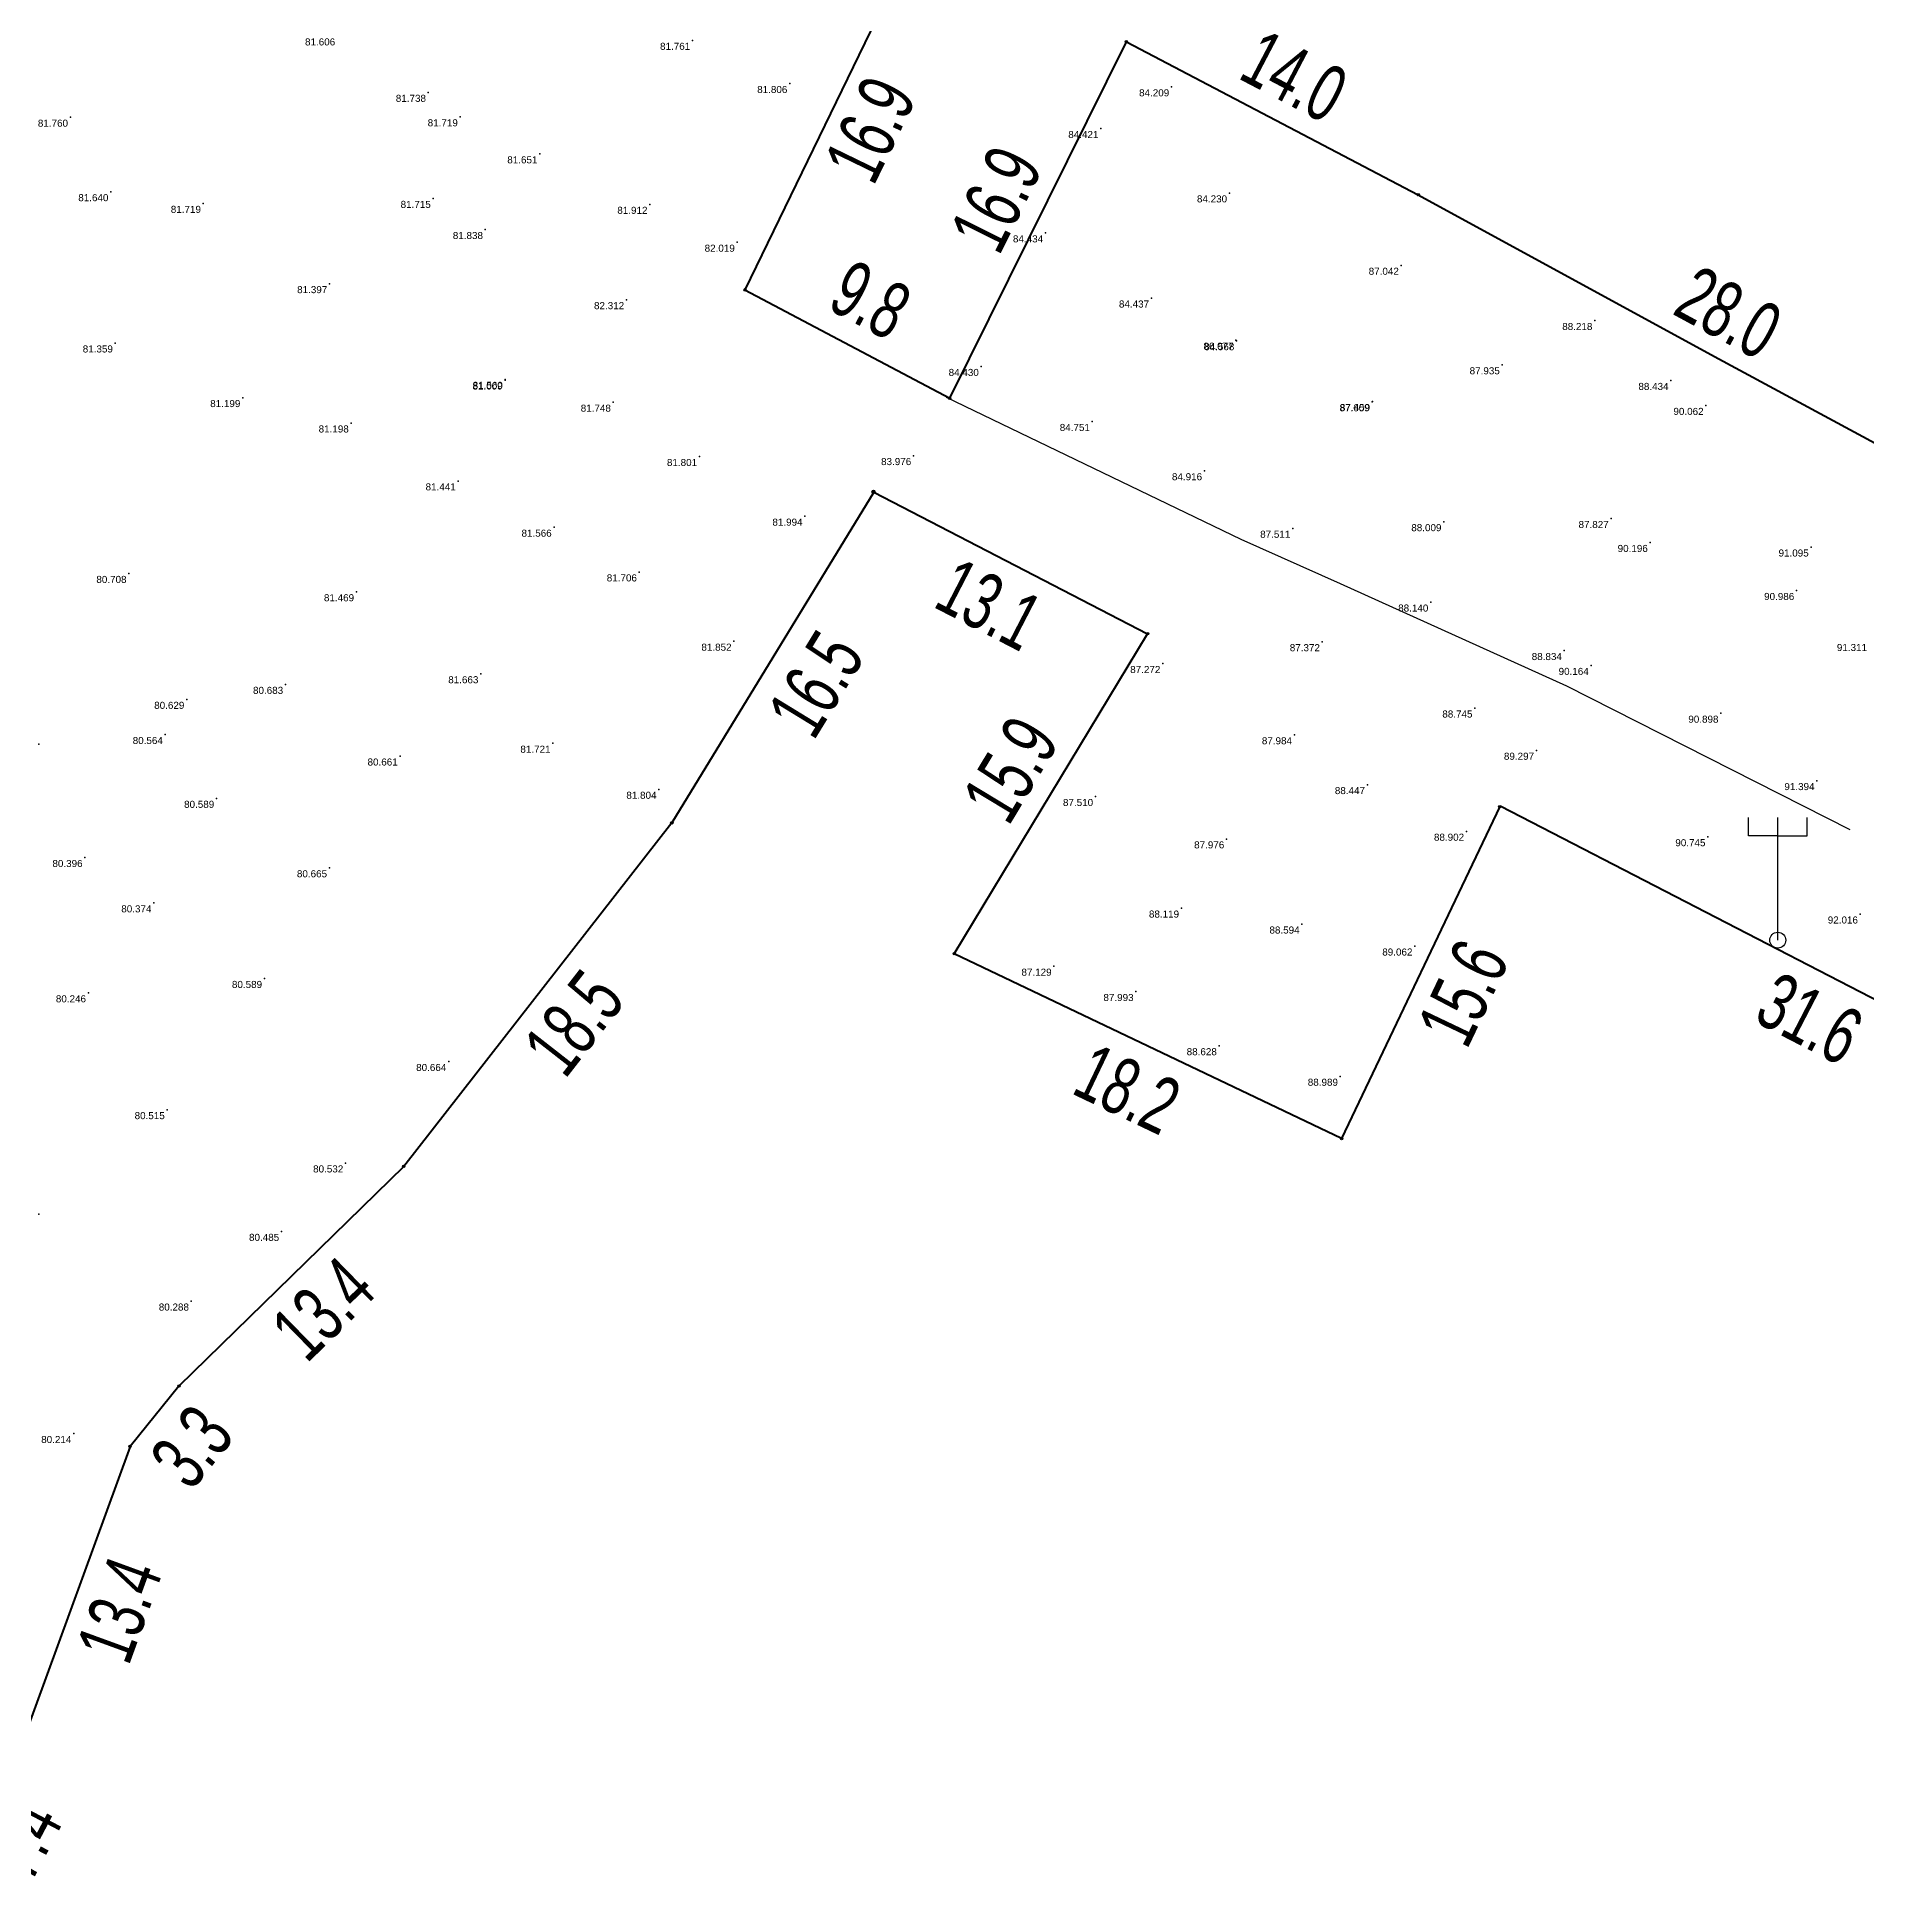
# Model space of a CAD drawing. Header units: millimetres. Extents: x 706139 to 707011, y 753722 to 954403.
# Drawn here: x 706868.5 to 706946.3, y 953808.4 to 953887.4 of the extents above; entities that cross this region are included whole.
import ezdxf
from ezdxf.enums import TextEntityAlignment as Align

# ---------------------------------------------------------------- set-up
doc = ezdxf.new("R2010")
doc.units = ezdxf.units.MM
doc.linetypes.add('SOLID_LINE', pattern=[0])
doc.layers.add('BD', color=1, linetype='Continuous', lineweight=40)
doc.layers.add('BD SYMBOL', color=7, linetype='Continuous', lineweight=30)
for name, color, linetype in [('dim', 7, 'Continuous'), ('EP SYMBOL', 7, 'Continuous'), ('Height', 7, 'Continuous'), ('RD', 5, 'Continuous')]:
    doc.layers.add(name, color=color, linetype=linetype)
doc.styles.add('DIM', font='ARIALN.TTF', dxfattribs={"width": 0.8, "height": 2.4})
doc.styles.get("Standard").update_dxf_attribs({"font": 'arial.ttf'})
doc.dimstyles.get("Standard").update_dxf_attribs({"dimtxt": 0.18, "dimasz": 0.18, "dimexe": 0.18, "dimexo": 0.0625, "dimgap": 0.09, "dimtad": 0, "dimtih": 1, "dimtoh": 1, "dimdec": 4, "dimzin": 0, "dimdsep": 46, "dimtxsty": 'Standard', "dimcen": 0.09, "dimadec": 0, "dimazin": 0, "dimtfac": 1, "dimtdec": 4, "dimtofl": 0, "dimtmove": 0, "dimatfit": 3, "dimfxl": 1, "dimtolj": 1, "dimtzin": 0, "dimarcsym": 0})

# ---------------------------------------------------------------- blocks, each defined once
blk = doc.blocks.new('BD')
at = {"linetype": 'ByBlock'}
for p, q in [((-0.037, -0.034), (0.037, 0.034)), ((-0.035, 0.035), (0.035, -0.035))]:
    blk.add_line(p, q, dxfattribs=at)
blk.add_circle((0, 0), 0.05)
blk.add_point((0, 0))
blk = doc.blocks.new('EP')
at = {"color": 6}
for p, q in [((-0.415, 1.477), (-0.415, 1.736)), ((0, 1.477), (0, 1.736)), ((0.415, 1.477), (0.415, 1.736)), ((0, 1.477), (-0.415, 1.477)), ((0, 0), (0, 1.477)), ((0, 1.477), (0.415, 1.477))]:
    blk.add_line(p, q, dxfattribs=at)
blk.add_circle((0, 0), 0.113, dxfattribs=at)
blk = doc.blocks.new('*D378')
at = {"layer": 'Defpoints', "color": 0, "transparency": 16777216}
for p in [(708116.678, 953783.736), (708118.394, 953782.833), (708113.251, 953777.228)]:
    blk.add_point(p, dxfattribs=at)
at = {"layer": 'dim', "color": 0, "transparency": 16777216, "insert": (708116.68, 953779.579), "char_height": 2.4, "attachment_point": 5, "rotation": 62.22949, "style": 'DIM'}
blk.add_mtext('\\A1;7.4', dxfattribs=at)
blk = doc.blocks.new('*D379')
at = {"layer": 'Defpoints', "color": 0, "transparency": 16777216}
for p in [(708121.253, 953796.278), (708123.098, 953795.605), (708116.678, 953783.736)]:
    blk.add_point(p, dxfattribs=at)
at = {"layer": 'dim', "color": 0, "transparency": 16777216, "insert": (708120.81, 953789.334), "char_height": 2.4, "attachment_point": 5, "rotation": 69.95933, "style": 'DIM'}
blk.add_mtext('\\A1;13.4', dxfattribs=at)
blk = doc.blocks.new('*D380')
at = {"layer": 'Defpoints', "color": 0, "transparency": 16777216}
for p in [(708123.331, 953798.847), (708124.926, 953797.557), (708121.253, 953796.278)]:
    blk.add_point(p, dxfattribs=at)
at = {"layer": 'dim', "color": 0, "transparency": 16777216, "insert": (708123.887, 953796.272), "char_height": 2.4, "attachment_point": 5, "rotation": 51.03147, "style": 'DIM'}
blk.add_mtext('\\A1;3.3', dxfattribs=at)
blk = doc.blocks.new('*D381')
at = {"layer": 'Defpoints', "color": 0, "transparency": 16777216}
for p in [(708132.887, 953808.178), (708134.245, 953806.787), (708123.331, 953798.847)]:
    blk.add_point(p, dxfattribs=at)
at = {"layer": 'dim', "color": 0, "transparency": 16777216, "insert": (708129.467, 953802.121), "char_height": 2.4, "attachment_point": 5, "rotation": 44.31747, "style": 'DIM'}
blk.add_mtext('\\A1;13.4', dxfattribs=at)
blk = doc.blocks.new('*D382')
at = {"layer": 'Defpoints', "color": 0, "transparency": 16777216}
for p in [(708144.275, 953822.772), (708145.819, 953821.567), (708132.887, 953808.178)]:
    blk.add_point(p, dxfattribs=at)
at = {"layer": 'dim', "color": 0, "transparency": 16777216, "insert": (708140.125, 953814.27), "char_height": 2.4, "attachment_point": 5, "rotation": 52.03435, "style": 'DIM'}
blk.add_mtext('\\A1;18.5', dxfattribs=at)
blk = doc.blocks.new('*D383')
at = {"layer": 'Defpoints', "color": 0, "transparency": 16777216}
for p in [(708152.869, 953836.818), (708154.712, 953835.691), (708144.275, 953822.772)]:
    blk.add_point(p, dxfattribs=at)
at = {"layer": 'dim', "color": 0, "transparency": 16777216, "insert": (708150.415, 953828.668), "char_height": 2.4, "attachment_point": 5, "rotation": 58.53975, "style": 'DIM'}
blk.add_mtext('\\A1;16.5', dxfattribs=at)
blk = doc.blocks.new('*D384')
at = {"layer": 'Defpoints', "color": 0, "transparency": 16777216}
for p in [(708152.869, 953836.818), (708164.5, 953830.808), (708163.587, 953829.042)]:
    blk.add_point(p, dxfattribs=at)
at = {"layer": 'dim', "color": 0, "transparency": 16777216, "insert": (708157.771, 953832.047), "char_height": 2.4, "attachment_point": 5, "rotation": 332.67358, "style": 'DIM'}
blk.add_mtext('\\A1;13.1', dxfattribs=at)
blk = doc.blocks.new('*D385')
at = {"layer": 'Defpoints', "color": 0, "transparency": 16777216}
for p in [(708164.5, 953830.808), (708154.577, 953818.242), (708156.284, 953817.21)]:
    blk.add_point(p, dxfattribs=at)
at = {"layer": 'dim', "color": 0, "transparency": 16777216, "insert": (708158.685, 953825.041), "char_height": 2.4, "attachment_point": 5, "rotation": 58.85936, "style": 'DIM'}
blk.add_mtext('\\A1;15.9', dxfattribs=at)
blk = doc.blocks.new('*D386')
at = {"layer": 'Defpoints', "color": 0, "transparency": 16777216}
for p in [(708156.284, 953817.21), (708172.748, 953809.357), (708171.874, 953807.525)]:
    blk.add_point(p, dxfattribs=at)
at = {"layer": 'dim', "color": 0, "transparency": 16777216, "insert": (708163.642, 953811.452), "char_height": 2.4, "attachment_point": 5, "rotation": 334.49979, "style": 'DIM'}
blk.add_mtext('\\A1;18.2', dxfattribs=at)
blk = doc.blocks.new('*D387')
at = {"layer": 'Defpoints', "color": 0, "transparency": 16777216}
for p in [(708179.468, 953823.463), (708181.283, 953822.599), (708172.748, 953809.357)]:
    blk.add_point(p, dxfattribs=at)
at = {"layer": 'dim', "color": 0, "transparency": 16777216, "insert": (708177.923, 953815.546), "char_height": 2.4, "attachment_point": 5, "rotation": 64.5272, "style": 'DIM'}
blk.add_mtext('\\A1;15.6', dxfattribs=at)
blk = doc.blocks.new('*D388')
at = {"layer": 'Defpoints', "color": 0, "transparency": 16777216}
for p in [(708179.518, 953823.488), (708207.599, 953808.947), (708206.682, 953807.178)]:
    blk.add_point(p, dxfattribs=at)
at = {"layer": 'dim', "color": 0, "transparency": 16777216, "insert": (708192.642, 953814.448), "char_height": 2.4, "attachment_point": 5, "rotation": 332.62382, "style": 'DIM'}
blk.add_mtext('\\A1;31.6', dxfattribs=at)
blk = doc.blocks.new('*D393')
at = {"layer": 'Defpoints', "color": 0, "transparency": 16777216}
for p in [(708176.899, 953851.112), (708176.004, 953849.461), (708200.592, 953836.125)]:
    blk.add_point(p, dxfattribs=at)
at = {"layer": 'dim', "color": 0, "transparency": 16777216, "insert": (708189.193, 953844.444), "char_height": 2.4, "attachment_point": 5, "rotation": 331.52555, "style": 'DIM'}
blk.add_mtext('\\A1;28.0', dxfattribs=at)
blk = doc.blocks.new('*D394')
at = {"layer": 'Defpoints', "color": 0, "transparency": 16777216}
for p in [(708164.537, 953857.739), (708163.606, 953855.964), (708176.004, 953849.461)]:
    blk.add_point(p, dxfattribs=at)
at = {"layer": 'dim', "color": 0, "transparency": 16777216, "insert": (708170.736, 953854.487), "char_height": 2.4, "attachment_point": 5, "rotation": 332.32209, "style": 'DIM'}
blk.add_mtext('\\A1;14.0', dxfattribs=at)
blk = doc.blocks.new('*D395')
at = {"layer": 'Defpoints', "color": 0, "transparency": 16777216}
for p in [(708163.606, 953855.964), (708154.322, 953841.695), (708156.094, 953840.816)]:
    blk.add_point(p, dxfattribs=at)
at = {"layer": 'dim', "color": 0, "transparency": 16777216, "insert": (708158.078, 953849.269), "char_height": 2.4, "attachment_point": 5, "rotation": 63.62286, "style": 'DIM'}
blk.add_mtext('\\A1;16.9', dxfattribs=at)
blk = doc.blocks.new('*D396')
at = {"layer": 'Defpoints', "color": 0, "transparency": 16777216}
for p in [(708147.388, 953845.42), (708157.08, 953842.682), (708156.094, 953840.816)]:
    blk.add_point(p, dxfattribs=at)
at = {"layer": 'dim', "color": 0, "transparency": 16777216, "insert": (708152.727, 953844.984), "char_height": 2.4, "attachment_point": 5, "rotation": 332.12874, "style": 'DIM'}
blk.add_mtext('\\A1;9.8', dxfattribs=at)
blk = doc.blocks.new('*D397')
at = {"layer": 'Defpoints', "color": 0, "transparency": 16777216}
for p in [(708154.781, 953860.643), (708156.42, 953859.847), (708147.388, 953845.42)]:
    blk.add_point(p, dxfattribs=at)
at = {"layer": 'dim', "color": 0, "transparency": 16777216, "insert": (708152.723, 953852.236), "char_height": 2.4, "attachment_point": 5, "rotation": 64.09662, "style": 'DIM'}
blk.add_mtext('\\A1;16.9', dxfattribs=at)
blk = doc.blocks.new('FGHFGH')
at = {"layer": 'BD'}
for p, q in [((708154.78074, 953860.6432), (708147.38774, 953845.4202)), ((708156.09374, 953840.8162), (708163.60574, 953855.9642)), ((708163.60574, 953855.9642), (708176.00374, 953849.4612)), ((708176.00374, 953849.4612), (708188.60174, 953842.5842)), ((708147.38774, 953845.4202), (708156.09374, 953840.8162)), ((708188.60174, 953842.5842), (708200.59174, 953836.1252)), ((708152.86874, 953836.8182), (708144.27474, 953822.7722)), ((708152.86874, 953836.8182), (708164.49974, 953830.8082)), ((708156.28374, 953817.2102), (708164.49974, 953830.8082)), ((708179.46774, 953823.4632), (708172.74774, 953809.3572)), ((708179.51774, 953823.4882), (708196.09774, 953814.9232)), ((708144.27474, 953822.7722), (708132.88674, 953808.1782)), ((708172.74774, 953809.3572), (708156.28374, 953817.2102)), ((708132.88674, 953808.1782), (708123.33074, 953798.8472)), ((708123.33074, 953798.8472), (708121.25274, 953796.2782)), ((708121.25274, 953796.2782), (708116.67774, 953783.7362))]:
    blk.add_line(p, q, dxfattribs=at)
at = {"layer": 'RD'}
for p, q in [((708155.94574, 953840.8562), (708168.46874, 953834.8312)), ((708168.46874, 953834.8312), (708172.68574, 953832.9412)), ((708172.68574, 953832.9412), (708182.31074, 953828.6012)), ((708182.31074, 953828.6012), (708194.34374, 953822.4962))]:
    blk.add_line(p, q, dxfattribs=at)
at = {"layer": 'BD SYMBOL'}
for p in [(708163.60574, 953855.9642, 84.302), (708176.00374, 953849.4612, 85.442), (708147.38774, 953845.4202, 82.499), (708156.09374, 953840.8162, 83.97), (708152.82774, 953836.8242, 84.688), (708152.85274, 953836.8542, 84.556), (708152.86874, 953836.8182, 83.953), (708164.49974, 953830.8082, 86.138), (708179.46774, 953823.4632, 89.146), (708144.27474, 953822.7722, 81.675), (708144.28874, 953822.7802, 81.696), (708156.28374, 953817.2102, 88.173), (708172.74774, 953809.3572, 90.589), (708132.88674, 953808.1782, 82.01), (708123.33074, 953798.8472, 81.731), (708121.25274, 953796.2782, 81.67)]:
    blk.add_blockref('BD', p, dxfattribs=at)
at = {"layer": 'EP SYMBOL', "xscale": 3, "yscale": 3, "zscale": 3}
blk.add_blockref('EP', (708191.28574, 953817.7892, 91.666), dxfattribs=at)
at = {"layer": 'dim'}
for p1, p2, distance, picture, middle in [((708147.38774, 953845.4202), (708154.78074, 953860.6432), -1.82211, '*D397', (708152.72328, 953852.23571)), ((708176.00374, 953849.4612), (708163.60574, 953855.9642), -2.00408, '*D394', (708170.73564, 953854.48747)), ((708163.60574, 953855.9642), (708156.09374, 953840.8162), -1.97731, '*D395', (708158.07829, 953849.26868)), ((708200.59174, 953836.1252), (708176.00374, 953849.4612), -1.87767, '*D393', (708189.19295, 953844.44373)), ((708147.38774, 953845.4202), (708156.09374, 953840.8162), 2.11076, '*D396', (708152.72749, 953844.98412)), ((708144.27474, 953822.7722), (708152.86874, 953836.8182), -2.16059, '*D383', (708150.41473, 953828.66758)), ((708152.86874, 953836.8182), (708164.49974, 953830.8082), -1.98852, '*D384', (708157.77139, 953832.04659)), ((708164.49974, 953830.8082), (708156.28374, 953817.2102), -1.99441, '*D385', (708158.68473, 953825.04059)), ((708172.74774, 953809.3572), (708179.46774, 953823.4632), -2.0102, '*D387', (708177.92253, 953815.54565)), ((708179.51774, 953823.4882), (708207.59874, 953808.9472), -1.99269, '*D388', (708192.64194, 953814.44819)), ((708132.88674, 953808.1782), (708144.27474, 953822.7722), -1.95886, '*D382', (708140.12506, 953814.27014)), ((708156.28374, 953817.2102), (708172.74774, 953809.3572), -2.02962, '*D386', (708163.64196, 953811.45181)), ((708123.33074, 953798.8472), (708132.88674, 953808.1782), -1.94458, '*D381', (708129.46729, 953802.12139)), ((708121.25274, 953796.2782), (708123.33074, 953798.8472), -2.05207, '*D380', (708123.8872, 953796.27217)), ((708116.67774, 953783.7362), (708121.25274, 953796.2782), -1.96413, '*D379', (708120.81044, 953789.33412)), ((708113.25074, 953777.2282), (708116.67774, 953783.7362), -1.93922, '*D378', (708116.6801, 953779.57866))]:
    dim = blk.add_aligned_dim(p1=p1, p2=p2, distance=distance, dimstyle='Standard', dxfattribs=at)
    dim.commit()
    dim.dimension.update_dxf_attribs({"geometry": picture, "text_midpoint": middle})

msp = doc.modelspace()

# ---------------------------------------------------------------- linework, layer by layer
at = {"color": 0, "linetype": 'SOLID_LINE'}
for p in [(706896.3417, 953887.2328, 81.761), (706896.3417, 953887.2328, 81.761), (706885.1106, 953885.0232, 81.7377), (706885.1106, 953885.0232, 81.7377), (706900.4707, 953885.3979, 81.8062), (706900.4707, 953885.3979, 81.8062), (706916.7014, 953885.2573, 84.2092), (706916.7014, 953885.2573, 84.2092), (706869.8973, 953883.9668, 81.7597), (706869.8973, 953883.9668, 81.7597), (706886.4658, 953883.9837, 81.7185), (706886.4658, 953883.9837, 81.7185), (706913.6921, 953883.4849, 84.4213), (706913.6921, 953883.4849, 84.4213), (706889.8494, 953882.4109, 81.6509), (706889.8494, 953882.4109, 81.6509), (706871.6152, 953880.8027, 81.6404), (706871.6152, 953880.8027, 81.6404), (706875.547, 953880.305, 81.7188), (706875.547, 953880.305, 81.7188), (706885.3158, 953880.5164, 81.7148), (706885.3158, 953880.5164, 81.7148), (706894.5253, 953880.2644, 81.9124), (706894.5253, 953880.2644, 81.9124), (706919.1615, 953880.7501, 84.2304), (706919.1615, 953880.7501, 84.2304), (706887.5339, 953879.1946, 81.8384), (706887.5339, 953879.1946, 81.8384), (706898.2369, 953878.6548, 82.0187), (706898.2369, 953878.6548, 82.0187), (706911.3413, 953879.0512, 84.4343), (706911.3413, 953879.0512, 84.4343), (706926.4611, 953877.6755, 87.0416), (706926.4611, 953877.6755, 87.0416), (706926.4611, 953877.6755, 87.0416), (706880.9169, 953876.8952, 81.397), (706880.9169, 953876.8952, 81.397), (706893.535, 953876.2146, 82.312), (706893.535, 953876.2146, 82.312), (706915.8456, 953876.2837, 84.437), (706915.8456, 953876.2837, 84.437), (706934.6876, 953875.329, 88.2179), (706934.6876, 953875.329, 88.2179), (706919.4376, 953874.4929, 86.0774), (706919.4376, 953874.4929, 86.0774), (706919.4678, 953874.471, 84.5681), (706919.4678, 953874.471, 84.5681), (706871.8046, 953874.3749, 81.3586), (706871.8046, 953874.3749, 81.3586), (706908.6086, 953873.377, 84.4304), (706908.6086, 953873.377, 84.4304), (706930.7518, 953873.4473, 87.9354), (706930.7518, 953873.4473, 87.9354), (706888.3708, 953872.8, 81.0091), (706888.3708, 953872.8, 81.0091), (706888.3781, 953872.8285, 81.5597), (706888.3781, 953872.8285, 81.5597), (706937.924, 953872.7823, 88.4344), (706937.924, 953872.7823, 88.4344), (706937.924, 953872.7823, 88.4344), (706877.2219, 953872.0542, 81.1994), (706877.2219, 953872.0542, 81.1994), (706892.9701, 953871.8584, 81.7477), (706892.9701, 953871.8584, 81.7477), (706925.2217, 953871.8746, 87.6091), (706925.2217, 953871.8746, 87.6091), (706925.2384, 953871.8875, 87.4585), (706925.2384, 953871.8875, 87.4585), (706939.413, 953871.7216, 90.0619), (706939.413, 953871.7216, 90.0619), (706881.8306, 953870.9755, 81.1985), (706881.8306, 953870.9755, 81.1985), (706913.3309, 953871.0388, 84.7506), (706913.3309, 953871.0388, 84.7506), (706896.6348, 953869.5518, 81.8005), (706896.6348, 953869.5518, 81.8005), (706905.7363, 953869.5896, 83.9759), (706905.7363, 953869.5896, 83.9759), (706918.099, 953868.9459, 84.916), (706918.099, 953868.9459, 84.916), (706886.3762, 953868.514, 81.4407), (706886.3762, 953868.514, 81.4407), (706901.117, 953867.0166, 81.9937), (706901.117, 953867.0166, 81.9937), (706928.2718, 953866.7818, 88.0088), (706928.2718, 953866.7818, 88.0088), (706935.3802, 953866.9142, 87.8272), (706935.3802, 953866.9142, 87.8272), (706890.454, 953866.5472, 81.5664), (706890.454, 953866.5472, 81.5664), (706921.8482, 953866.5018, 87.5108), (706921.8482, 953866.5018, 87.5108), (706937.0424, 953865.899, 90.1956), (706937.0424, 953865.899, 90.1956), (706943.881, 953865.7048, 91.0952), (706943.881, 953865.7048, 91.0952), (706872.3839, 953864.5824, 80.7084), (706872.3839, 953864.5824, 80.7084), (706894.0777, 953864.6468, 81.7059), (706894.0777, 953864.6468, 81.7059), (706882.0563, 953863.8046, 81.4689), (706882.0563, 953863.8046, 81.4689), (706943.2675, 953863.8583, 90.9855), (706943.2675, 953863.8583, 90.9855), (706927.7145, 953863.3664, 88.1404), (706927.7145, 953863.3664, 88.1404), (706927.7145, 953863.3664, 88.1404), (706927.7145, 953863.3664, 88.1404), (706927.7145, 953863.3664, 88.1404), (706898.0991, 953861.7032, 81.8515), (706898.0991, 953861.7032, 81.8515), (706923.1066, 953861.6822, 87.3719), (706923.1066, 953861.6822, 87.3719), (706933.39, 953861.3059, 88.8343), (706933.39, 953861.3059, 88.8343), (706887.3392, 953860.321, 81.6633), (706887.3392, 953860.321, 81.6633), (706916.3245, 953860.7544, 87.2724), (706916.3245, 953860.7544, 87.2724), (706934.5333, 953860.6755, 90.1642), (706934.5333, 953860.6755, 90.1642), (706879.0415, 953859.8693, 80.6827), (706879.0415, 953859.8693, 80.6827), (706874.842, 953859.2331, 80.6289), (706874.842, 953859.2331, 80.6289), (706929.5903, 953858.864, 88.7448), (706929.5903, 953858.864, 88.7448), (706940.0458, 953858.6447, 90.8983), (706940.0458, 953858.6447, 90.8983), (706868.5522, 953857.3341, 80.4403), (706868.5522, 953857.3341, 80.4403), (706873.9284, 953857.7389, 80.5635), (706873.9284, 953857.7389, 80.5635), (706890.4051, 953857.3685, 81.7214), (706890.4051, 953857.3685, 81.7214), (706921.9199, 953857.7273, 87.9842), (706921.9199, 953857.7273, 87.9842), (706883.91, 953856.8251, 80.661), (706883.91, 953856.8251, 80.661), (706932.2082, 953857.0694, 89.2966), (706932.2082, 953857.0694, 89.2966), (706925.0226, 953855.6105, 88.4466), (706925.0226, 953855.6105, 88.4466), (706944.1279, 953855.7808, 91.3937), (706944.1279, 953855.7808, 91.3937), (706876.1122, 953855.0277, 80.5894), (706876.1122, 953855.0277, 80.5894), (706894.9095, 953855.4116, 81.8038), (706894.9095, 953855.4116, 81.8038), (706913.4676, 953855.1048, 87.5102), (706913.4676, 953855.1048, 87.5102), (706919.0417, 953853.3034, 87.9758), (706919.0417, 953853.3034, 87.9758), (706929.2351, 953853.6294, 88.9019), (706929.2351, 953853.6294, 88.9019), (706939.4935, 953853.3969, 90.7454), (706939.4935, 953853.3969, 90.7454), (706870.516, 953852.5128, 80.3962), (706870.516, 953852.5128, 80.3962), (706880.9072, 953852.0772, 80.6652), (706880.9072, 953852.0772, 80.6652), (706873.443, 953850.5867, 80.3739), (706873.443, 953850.5867, 80.3739), (706917.121, 953850.3649, 88.1194), (706917.121, 953850.3649, 88.1194), (706945.9731, 953850.1129, 92.0161), (706945.9731, 953850.1129, 92.0161), (706922.2433, 953849.6864, 88.5938), (706922.2433, 953849.6864, 88.5938), (706927.0386, 953848.7517, 89.0619), (706927.0386, 953848.7517, 89.0619), (706911.7027, 953847.8948, 87.1293), (706911.7027, 953847.8948, 87.1293), (706878.1459, 953847.3746, 80.5893), (706878.1459, 953847.3746, 80.5893), (706870.6619, 953846.7637, 80.2463), (706870.6619, 953846.7637, 80.2463), (706915.1862, 953846.8197, 87.9935), (706915.1862, 953846.8197, 87.9935), (706918.7248, 953844.5166, 88.6282), (706918.7248, 953844.5166, 88.6282), (706885.976, 953843.847, 80.6644), (706885.976, 953843.847, 80.6644), (706923.8723, 953843.2187, 88.9886), (706923.8723, 953843.2187, 88.9886), (706874.0096, 953841.8008, 80.5151), (706874.0096, 953841.8008, 80.5151), (706881.5967, 953839.5367, 80.5325), (706881.5967, 953839.5367, 80.5325), (706868.55, 953837.3626, 80.2625), (706868.55, 953837.3626, 80.2625), (706878.8723, 953836.6284, 80.4853), (706878.8723, 953836.6284, 80.4853), (706875.0366, 953833.668, 80.2878), (706875.0366, 953833.668, 80.2878), (706870.0396, 953828.0411, 80.2142), (706870.0396, 953828.0411, 80.2142)]:
    msp.add_point(p, dxfattribs=at)

# ---------------------------------------------------------------- block references
msp.add_blockref('FGHFGH', (-1248.8207, 31.2158))

# ---------------------------------------------------------------- texts
at = {"layer": 'Height', "color": 4, "linetype": 'SOLID_LINE'}
for s, p in [('81.606', (706881.1521, 953887.3196, 81.6058)), ('81.606', (706881.1521, 953887.3196, 81.6058)), ('81.761', (706896.2417, 953887.1328, 81.761)), ('81.761', (706896.2417, 953887.1328, 81.761)), ('81.738', (706885.0106, 953884.9232, 81.7377)), ('81.738', (706885.0106, 953884.9232, 81.7377)), ('81.806', (706900.3707, 953885.2979, 81.8062)), ('81.806', (706900.3707, 953885.2979, 81.8062)), ('84.209', (706916.6014, 953885.1573, 84.2092)), ('84.209', (706916.6014, 953885.1573, 84.2092)), ('81.760', (706869.7973, 953883.8668, 81.7597)), ('81.760', (706869.7973, 953883.8668, 81.7597)), ('81.719', (706886.3658, 953883.8837, 81.7185)), ('81.719', (706886.3658, 953883.8837, 81.7185)), ('84.421', (706913.5921, 953883.3849, 84.4213)), ('84.421', (706913.5921, 953883.3849, 84.4213)), ('81.651', (706889.7494, 953882.3109, 81.6509)), ('81.651', (706889.7494, 953882.3109, 81.6509)), ('81.640', (706871.5152, 953880.7027, 81.6404)), ('81.640', (706871.5152, 953880.7027, 81.6404)), ('81.719', (706875.447, 953880.205, 81.7188)), ('81.719', (706875.447, 953880.205, 81.7188)), ('81.715', (706885.2158, 953880.4164, 81.7148)), ('81.715', (706885.2158, 953880.4164, 81.7148)), ('81.912', (706894.4253, 953880.1644, 81.9124)), ('81.912', (706894.4253, 953880.1644, 81.9124)), ('84.230', (706919.0615, 953880.6501, 84.2304)), ('84.230', (706919.0615, 953880.6501, 84.2304)), ('81.838', (706887.4339, 953879.0946, 81.8384)), ('81.838', (706887.4339, 953879.0946, 81.8384)), ('82.019', (706898.1369, 953878.5548, 82.0187)), ('82.019', (706898.1369, 953878.5548, 82.0187)), ('84.434', (706911.2413, 953878.9512, 84.4343)), ('84.434', (706911.2413, 953878.9512, 84.4343)), ('87.042', (706926.3611, 953877.5755, 87.0416)), ('87.042', (706926.3611, 953877.5755, 87.0416)), ('87.042', (706926.3611, 953877.5755, 87.0416)), ('81.397', (706880.8169, 953876.7952, 81.397)), ('81.397', (706880.8169, 953876.7952, 81.397)), ('82.312', (706893.435, 953876.1146, 82.312)), ('82.312', (706893.435, 953876.1146, 82.312)), ('84.437', (706915.7456, 953876.1837, 84.437)), ('84.437', (706915.7456, 953876.1837, 84.437)), ('88.218', (706934.5876, 953875.229, 88.2179)), ('88.218', (706934.5876, 953875.229, 88.2179)), ('81.359', (706871.7046, 953874.2749, 81.3586)), ('81.359', (706871.7046, 953874.2749, 81.3586)), ('86.077', (706919.3376, 953874.3929, 86.0774)), ('86.077', (706919.3376, 953874.3929, 86.0774)), ('84.568', (706919.3678, 953874.371, 84.5681)), ('84.568', (706919.3678, 953874.371, 84.5681)), ('84.430', (706908.5086, 953873.277, 84.4304)), ('84.430', (706908.5086, 953873.277, 84.4304)), ('87.935', (706930.6518, 953873.3473, 87.9354)), ('87.935', (706930.6518, 953873.3473, 87.9354)), ('81.009', (706888.2708, 953872.7, 81.0091)), ('81.009', (706888.2708, 953872.7, 81.0091)), ('81.560', (706888.2781, 953872.7285, 81.5597)), ('81.560', (706888.2781, 953872.7285, 81.5597)), ('88.434', (706937.824, 953872.6823, 88.4344)), ('88.434', (706937.824, 953872.6823, 88.4344)), ('88.434', (706937.824, 953872.6823, 88.4344)), ('81.199', (706877.1219, 953871.9542, 81.1994)), ('81.199', (706877.1219, 953871.9542, 81.1994)), ('81.748', (706892.8701, 953871.7584, 81.7477)), ('81.748', (706892.8701, 953871.7584, 81.7477)), ('87.609', (706925.1217, 953871.7746, 87.6091)), ('87.609', (706925.1217, 953871.7746, 87.6091)), ('87.459', (706925.1384, 953871.7875, 87.4585)), ('87.459', (706925.1384, 953871.7875, 87.4585)), ('90.062', (706939.313, 953871.6216, 90.0619)), ('90.062', (706939.313, 953871.6216, 90.0619)), ('81.198', (706881.7306, 953870.8755, 81.1985)), ('81.198', (706881.7306, 953870.8755, 81.1985)), ('84.751', (706913.2309, 953870.9388, 84.7506)), ('84.751', (706913.2309, 953870.9388, 84.7506)), ('81.801', (706896.5348, 953869.4518, 81.8005)), ('81.801', (706896.5348, 953869.4518, 81.8005)), ('83.976', (706905.6363, 953869.4896, 83.9759)), ('83.976', (706905.6363, 953869.4896, 83.9759)), ('81.441', (706886.2762, 953868.414, 81.4407)), ('81.441', (706886.2762, 953868.414, 81.4407)), ('84.916', (706917.999, 953868.8459, 84.916)), ('84.916', (706917.999, 953868.8459, 84.916)), ('81.994', (706901.017, 953866.9166, 81.9937)), ('81.994', (706901.017, 953866.9166, 81.9937)), ('88.009', (706928.1718, 953866.6818, 88.0088)), ('88.009', (706928.1718, 953866.6818, 88.0088)), ('87.827', (706935.2802, 953866.8142, 87.8272)), ('87.827', (706935.2802, 953866.8142, 87.8272)), ('81.566', (706890.354, 953866.4472, 81.5664)), ('81.566', (706890.354, 953866.4472, 81.5664)), ('87.511', (706921.7482, 953866.4018, 87.5108)), ('87.511', (706921.7482, 953866.4018, 87.5108)), ('90.196', (706936.9424, 953865.799, 90.1956)), ('90.196', (706936.9424, 953865.799, 90.1956)), ('91.095', (706943.781, 953865.6048, 91.0952)), ('91.095', (706943.781, 953865.6048, 91.0952)), ('80.708', (706872.2839, 953864.4824, 80.7084)), ('80.708', (706872.2839, 953864.4824, 80.7084)), ('81.706', (706893.9777, 953864.5468, 81.7059)), ('81.706', (706893.9777, 953864.5468, 81.7059)), ('81.469', (706881.9563, 953863.7046, 81.4689)), ('81.469', (706881.9563, 953863.7046, 81.4689)), ('90.986', (706943.1675, 953863.7583, 90.9855)), ('90.986', (706943.1675, 953863.7583, 90.9855)), ('88.140', (706927.6145, 953863.2664, 88.1404)), ('88.140', (706927.6145, 953863.2664, 88.1404)), ('88.140', (706927.6145, 953863.2664, 88.1404)), ('88.140', (706927.6145, 953863.2664, 88.1404)), ('88.140', (706927.6145, 953863.2664, 88.1404)), ('81.852', (706897.9991, 953861.6032, 81.8515)), ('81.852', (706897.9991, 953861.6032, 81.8515)), ('87.372', (706923.0066, 953861.5822, 87.3719)), ('87.372', (706923.0066, 953861.5822, 87.3719)), ('88.834', (706933.29, 953861.2059, 88.8343)), ('88.834', (706933.29, 953861.2059, 88.8343)), ('91.311', (706946.2599, 953861.5903, 91.3114)), ('91.311', (706946.2599, 953861.5903, 91.3114)), ('87.272', (706916.2245, 953860.6544, 87.2724)), ('87.272', (706916.2245, 953860.6544, 87.2724)), ('90.164', (706934.4333, 953860.5755, 90.1642)), ('90.164', (706934.4333, 953860.5755, 90.1642)), ('80.683', (706878.9415, 953859.7693, 80.6827)), ('80.683', (706878.9415, 953859.7693, 80.6827)), ('81.663', (706887.2392, 953860.221, 81.6633)), ('81.663', (706887.2392, 953860.221, 81.6633)), ('80.629', (706874.742, 953859.1331, 80.6289)), ('80.629', (706874.742, 953859.1331, 80.6289)), ('88.745', (706929.4903, 953858.764, 88.7448)), ('88.745', (706929.4903, 953858.764, 88.7448)), ('90.898', (706939.9458, 953858.5447, 90.8983)), ('90.898', (706939.9458, 953858.5447, 90.8983)), ('80.564', (706873.8284, 953857.6389, 80.5635)), ('80.564', (706873.8284, 953857.6389, 80.5635)), ('81.721', (706890.3051, 953857.2685, 81.7214)), ('81.721', (706890.3051, 953857.2685, 81.7214)), ('87.984', (706921.8199, 953857.6273, 87.9842)), ('87.984', (706921.8199, 953857.6273, 87.9842)), ('80.661', (706883.81, 953856.7251, 80.661)), ('80.661', (706883.81, 953856.7251, 80.661)), ('89.297', (706932.1082, 953856.9694, 89.2966)), ('89.297', (706932.1082, 953856.9694, 89.2966)), ('91.394', (706944.0279, 953855.6808, 91.3937)), ('91.394', (706944.0279, 953855.6808, 91.3937)), ('80.589', (706876.0122, 953854.9277, 80.5894)), ('80.589', (706876.0122, 953854.9277, 80.5894)), ('81.804', (706894.8095, 953855.3116, 81.8038)), ('81.804', (706894.8095, 953855.3116, 81.8038)), ('87.510', (706913.3676, 953855.0048, 87.5102)), ('87.510', (706913.3676, 953855.0048, 87.5102)), ('88.447', (706924.9226, 953855.5105, 88.4466)), ('88.447', (706924.9226, 953855.5105, 88.4466)), ('87.976', (706918.9417, 953853.2034, 87.9758)), ('87.976', (706918.9417, 953853.2034, 87.9758)), ('88.902', (706929.1351, 953853.5294, 88.9019)), ('88.902', (706929.1351, 953853.5294, 88.9019)), ('90.745', (706939.3935, 953853.2969, 90.7454)), ('90.745', (706939.3935, 953853.2969, 90.7454)), ('80.396', (706870.416, 953852.4128, 80.3962)), ('80.396', (706870.416, 953852.4128, 80.3962)), ('80.665', (706880.8072, 953851.9772, 80.6652)), ('80.665', (706880.8072, 953851.9772, 80.6652)), ('80.374', (706873.343, 953850.4867, 80.3739)), ('80.374', (706873.343, 953850.4867, 80.3739)), ('88.119', (706917.021, 953850.2649, 88.1194)), ('88.119', (706917.021, 953850.2649, 88.1194)), ('92.016', (706945.8731, 953850.0129, 92.0161)), ('92.016', (706945.8731, 953850.0129, 92.0161)), ('88.594', (706922.1433, 953849.5864, 88.5938)), ('88.594', (706922.1433, 953849.5864, 88.5938)), ('89.062', (706926.9386, 953848.6517, 89.0619)), ('89.062', (706926.9386, 953848.6517, 89.0619)), ('87.129', (706911.6027, 953847.7948, 87.1293)), ('87.129', (706911.6027, 953847.7948, 87.1293)), ('80.589', (706878.0459, 953847.2746, 80.5893)), ('80.589', (706878.0459, 953847.2746, 80.5893)), ('80.246', (706870.5619, 953846.6637, 80.2463)), ('80.246', (706870.5619, 953846.6637, 80.2463)), ('87.993', (706915.0862, 953846.7197, 87.9935)), ('87.993', (706915.0862, 953846.7197, 87.9935)), ('80.664', (706885.876, 953843.747, 80.6644)), ('80.664', (706885.876, 953843.747, 80.6644)), ('88.628', (706918.6248, 953844.4166, 88.6282)), ('88.628', (706918.6248, 953844.4166, 88.6282)), ('88.989', (706923.7723, 953843.1187, 88.9886)), ('88.989', (706923.7723, 953843.1187, 88.9886)), ('80.515', (706873.9096, 953841.7008, 80.5151)), ('80.515', (706873.9096, 953841.7008, 80.5151)), ('80.532', (706881.4967, 953839.4367, 80.5325)), ('80.532', (706881.4967, 953839.4367, 80.5325)), ('80.485', (706878.7723, 953836.5284, 80.4853)), ('80.485', (706878.7723, 953836.5284, 80.4853)), ('80.288', (706874.9366, 953833.568, 80.2878)), ('80.288', (706874.9366, 953833.568, 80.2878)), ('80.214', (706869.9396, 953827.9411, 80.2142)), ('80.214', (706869.9396, 953827.9411, 80.2142))]:
    msp.add_text(s, height=0.3, dxfattribs=at).set_placement(p, align=Align.TOP_RIGHT)

doc.saveas('drawing.dxf')
